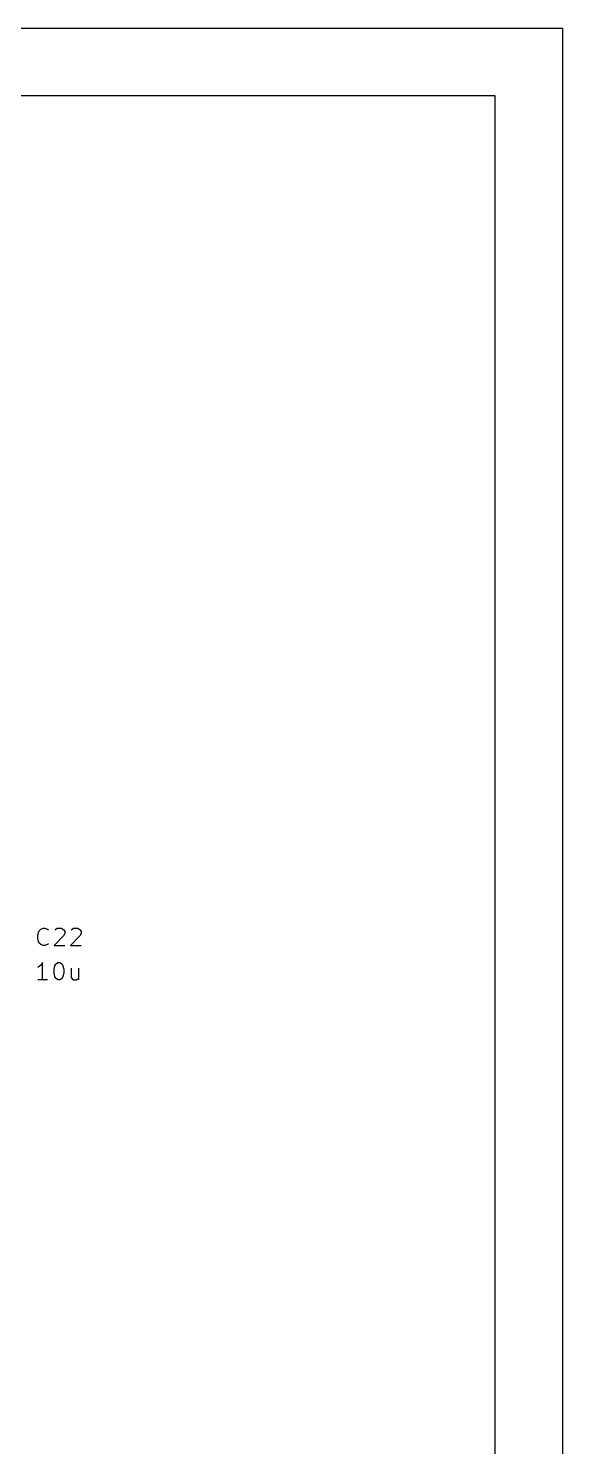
# Model space of a CAD drawing. Extents: x -19 to 278, y -13 to 197.
# Drawn here: x 238.3 to 277.8, y 91.9 to 196.9 of the extents above; entities that cross this region are included whole.
import ezdxf

# ---------------------------------------------------------------- set-up
doc = ezdxf.new("R2010")
doc.units = 0
doc.header["$MEASUREMENT"] = 0
doc.layers.get('0').update_dxf_attribs({"linetype": 'CONTINUOUS'})
doc.layers.add('BLACK', color=7, linetype='CONTINUOUS')

msp = doc.modelspace()

# ---------------------------------------------------------------- linework, layer by layer
at = {"linetype": 'Continuous'}
msp.add_lwpolyline([(-19.21, 196.94), (277.79, 196.94), (277.79, -13.06), (-19.21, -13.06)], close=True, dxfattribs=at)
at = {"layer": 'BLACK', "linetype": 'Continuous'}
for p, q in [((272.79, 191.94), (0.79, 191.94)), ((272.79, -8.07), (272.79, 191.94)), ((239.07, 130.13), (239.19, 130.25)), ((239.19, 130.25), (239.37, 130.31)), ((239.37, 130.31), (239.49, 130.31)), ((239.49, 130.31), (239.68, 130.25)), ((239.68, 130.25), (239.74, 130.19)), ((240.22, 130.19), (240.28, 130.25)), ((240.28, 130.25), (240.4, 130.31)), ((240.4, 130.31), (240.7, 130.31)), ((240.7, 130.31), (240.82, 130.25)), ((240.82, 130.25), (240.89, 130.19)), ((241.43, 130.19), (241.49, 130.25)), ((241.49, 130.25), (241.61, 130.31)), ((241.61, 130.31), (241.91, 130.31)), ((241.91, 130.31), (242.03, 130.25)), ((242.03, 130.25), (242.09, 130.19)), ((238.95, 129.77), (239.01, 130.01)), ((238.95, 129.58), (238.95, 129.77)), ((239.01, 129.34), (238.95, 129.58)), ((239.01, 130.01), (239.07, 130.13)), ((239.07, 129.22), (239.01, 129.34)), ((239.19, 129.1), (239.07, 129.22)), ((239.74, 129.16), (239.68, 129.1)), ((240.89, 129.77), (240.16, 129.04)), ((240.89, 130.19), (240.95, 130.07)), ((240.95, 129.95), (240.89, 129.77)), ((240.95, 130.07), (240.95, 129.95)), ((242.09, 129.77), (241.37, 129.04)), ((242.09, 130.19), (242.16, 130.07)), ((242.16, 129.95), (242.09, 129.77)), ((242.16, 130.07), (242.16, 129.95)), ((239.37, 129.04), (239.19, 129.1)), ((239.49, 129.04), (239.37, 129.04)), ((239.68, 129.1), (239.49, 129.04)), ((240.16, 129.04), (240.95, 129.04)), ((241.37, 129.04), (242.16, 129.04)), ((239.07, 127.47), (238.95, 127.41)), ((239.19, 127.59), (239.07, 127.47)), ((239.31, 127.77), (239.19, 127.59)), ((239.31, 126.5), (239.31, 127.77)), ((240.16, 127.29), (240.22, 127.53)), ((240.16, 126.98), (240.16, 127.29)), ((240.22, 127.53), (240.28, 127.65)), ((240.28, 127.65), (240.34, 127.71)), ((240.34, 127.71), (240.46, 127.77)), ((240.46, 127.77), (240.58, 127.77)), ((240.58, 127.77), (240.7, 127.71)), ((240.7, 127.71), (240.76, 127.65)), ((240.76, 127.65), (240.82, 127.53)), ((240.82, 127.53), (240.89, 127.29)), ((240.89, 127.29), (240.89, 126.98)), ((241.43, 127.35), (241.43, 126.68)), ((241.97, 127.35), (241.97, 126.5)), ((239.68, 126.5), (238.95, 126.5)), ((240.22, 126.74), (240.16, 126.98)), ((240.28, 126.62), (240.22, 126.74)), ((240.34, 126.56), (240.28, 126.62)), ((240.46, 126.5), (240.34, 126.56)), ((240.58, 126.5), (240.46, 126.5)), ((240.7, 126.56), (240.58, 126.5)), ((240.76, 126.62), (240.7, 126.56)), ((240.82, 126.74), (240.76, 126.62)), ((240.89, 126.98), (240.82, 126.74)), ((241.43, 126.68), (241.49, 126.56)), ((241.49, 126.56), (241.61, 126.5)), ((241.61, 126.5), (241.79, 126.5)), ((241.79, 126.5), (241.91, 126.56)), ((241.91, 126.56), (241.97, 126.62))]:
    msp.add_line(p, q, dxfattribs=at)

doc.saveas('drawing.dxf')
